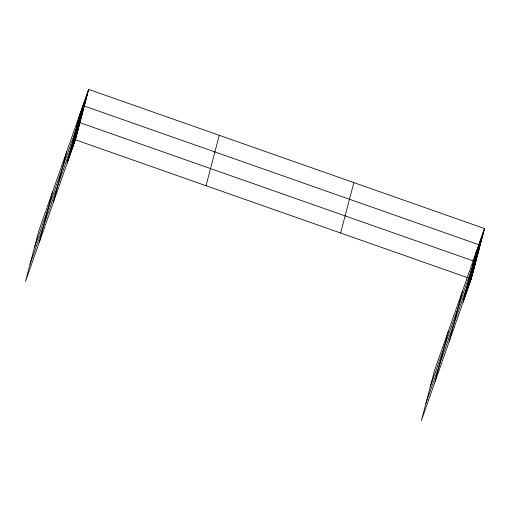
<?xml version="1.0" encoding="UTF-8"?>
<svg xmlns="http://www.w3.org/2000/svg" width="510" height="510" viewBox="0 0 510 510"><rect width="100%" height="100%" fill="white"/><g stroke="black" fill="none" stroke-linecap="round" stroke-linejoin="round"><path stroke-width="0.76" d="M39.245 242.435L52.498 192.028M53.41 202.215L66.657 151.814M67.154 163.181L80.401 112.78M88.638 89.39L38.747 231.062L25.5 281.469L75.391 139.797L88.638 89.39L484.5 228.531L471.253 278.938L421.362 420.61L434.609 370.203L484.5 228.531M206.027 185.71L219.274 135.309M340.616 233.019L353.863 182.618M435.106 381.576L448.354 331.168M449.272 341.356L462.519 290.949M463.016 302.322L476.263 251.915M79.917 114.623L88.153 91.239M79.432 116.471L87.669 93.088M78.948 118.32L87.184 94.936M78.463 120.169L86.694 96.785M77.973 122.017L86.209 98.634M77.488 123.866L85.725 100.483M77.004 125.715L85.24 102.332M76.519 127.564L84.756 104.18M34.374 247.694L84.265 106.029L480.127 245.163L430.236 386.835M75.544 131.261L83.78 107.878M75.059 133.11L83.296 109.72M74.575 134.952L82.811 111.569M74.09 136.801L82.327 113.418M73.606 138.65L81.836 115.266M73.115 140.499L81.351 117.115M72.63 142.347L80.867 118.964M72.146 144.196L80.382 120.813M30.007 264.333L79.891 122.661L475.753 261.802L425.863 403.467M71.209 147.76L79.445 124.376M70.756 149.475L78.993 126.085M70.31 151.183L78.546 127.8M69.857 152.898L78.094 129.514M69.405 154.613L77.641 131.229M68.958 156.328L77.195 132.944M68.506 158.043L76.742 134.659M68.053 159.751L76.29 136.368M67.607 161.466L75.843 138.082M475.779 253.763L484.015 230.38M475.294 255.612L483.531 232.228M474.81 257.461L483.04 234.077M474.319 259.309L482.556 235.926M473.835 261.158L482.071 237.775M473.35 263.007L481.587 239.623M472.866 264.856L481.102 241.472M472.381 266.704L480.611 243.315M471.406 270.396L479.642 247.012M470.921 272.244L479.158 248.861M470.437 274.093L478.673 250.71M469.952 275.942L478.182 252.558M469.461 277.791L477.698 254.407M468.977 279.639L477.213 256.256M468.492 281.488L476.729 258.105M468.008 283.337L476.244 259.953M467.071 286.894L475.307 263.511M466.618 288.609L474.855 265.226M466.172 290.324L474.402 266.94M465.719 292.039L473.956 268.655M465.267 293.754L473.503 270.37M464.82 295.469L473.05 272.079M464.368 297.177L472.604 273.793M463.915 298.892L472.152 275.508M463.469 300.607L471.699 277.223M75.391 139.797L467.517 277.625M469.009 278.148L471.253 278.938"/></g></svg>
